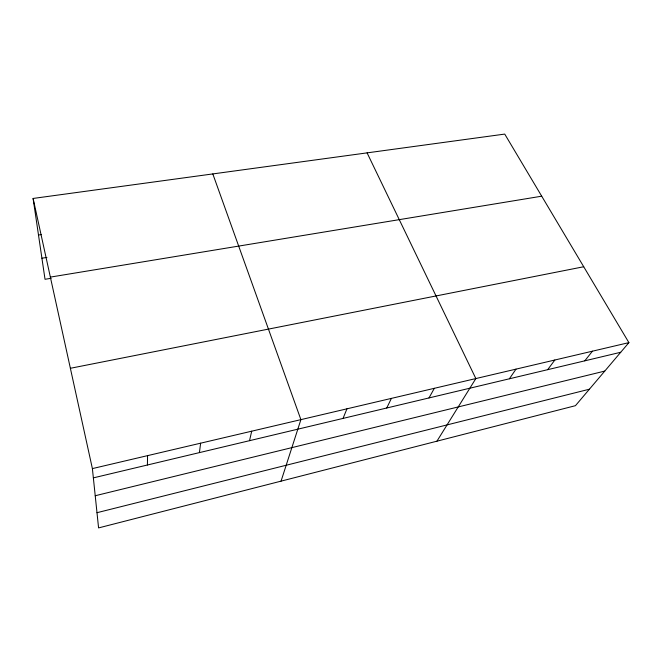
<?xml version="1.0" encoding="UTF-8"?>
<svg xmlns="http://www.w3.org/2000/svg" width="662" height="662" viewBox="0 0 662 662"><rect width="100%" height="100%" fill="white"/><g stroke="black" fill="none" stroke-linecap="round" stroke-linejoin="round"><path stroke-width="0.99" d="M147.403 464.997L147.568 455.638M199.419 452.609L200.627 443.184M249.524 440.677L251.701 431.194M281.052 481.142L300.896 419.642L212.816 173.932M343.048 418.401L346.938 408.835M386.749 407.999L391.391 398.392M428.993 397.936L434.33 388.313M436.937 441.182L475.846 378.565L367.087 152.872M509.392 378.788L515.988 369.139M547.681 369.669L554.839 360.012M584.769 360.84L592.457 351.183M628.9 342.626L575.443 405.682L98.58 527.912L92.39 468.597L33.1 198.451L504.734 134.088L628.9 342.626L92.39 468.597M97 512.694L589.412 389.206M95.229 495.739L604.77 371.084M93.359 477.873L620.716 352.275M70.379 368.287L583.718 266.745M50.362 277.105L541.706 196.192M51.131 278.28L45.024 279.29L33.1 198.451M41.913 258.213L46.936 257.427M38.487 235.002L41.541 234.547"/></g></svg>
